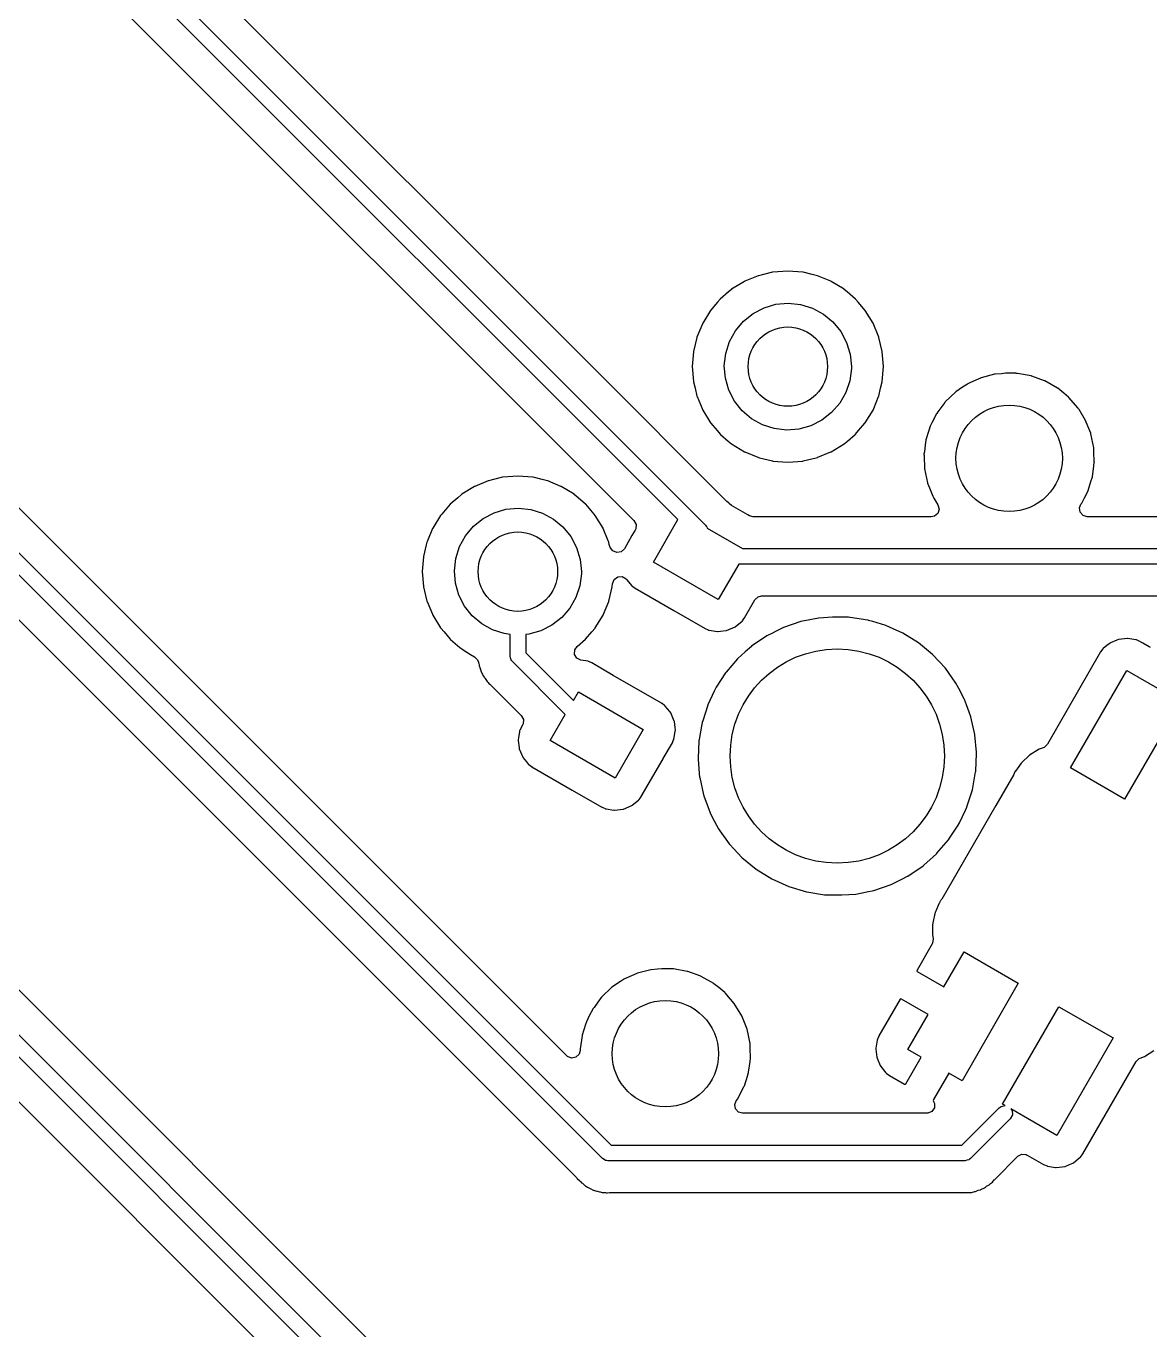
# Model space of a CAD drawing. Extents: x 189 to 319, y -167 to -61.
# Drawn here: x 218.02 to 236, y -136.18 to -115.32 of the extents above; entities that cross this region are included whole.
import ezdxf

# ---------------------------------------------------------------- set-up
doc = ezdxf.new("R2010")
doc.units = 0
doc.layers.add('BLACK', color=7, linetype='CONTINUOUS')

msp = doc.modelspace()

# ---------------------------------------------------------------- linework, layer by layer
at = {"layer": 'BLACK', "linetype": 'CONTINUOUS'}
for p, q in [((218.85, -113.264), (228.891, -123.304)), ((227.076, -120.77), (219.396, -113.09)), ((228.45, -123.217), (218.637, -113.404)), ((218.629, -114.115), (227.746, -123.232)), ((229.732, -119.317), (229.519, -119.405)), ((229.737, -119.316), (229.732, -119.317)), ((229.732, -119.317), (229.732, -119.317)), ((229.818, -119.296), (229.737, -119.316)), ((229.965, -119.261), (229.818, -119.296)), ((229.97, -119.259), (229.965, -119.261)), ((229.965, -119.261), (229.965, -119.261)), ((230.209, -119.241), (229.97, -119.259)), ((230.448, -119.259), (230.209, -119.241)), ((230.453, -119.261), (230.448, -119.259)), ((230.6, -119.296), (230.453, -119.261)), ((230.453, -119.261), (230.453, -119.261)), ((230.682, -119.316), (230.6, -119.296)), ((230.686, -119.317), (230.682, -119.316)), ((230.899, -119.405), (230.686, -119.317)), ((230.686, -119.317), (230.686, -119.317)), ((229.515, -119.407), (229.31, -119.533)), ((229.519, -119.405), (229.515, -119.407)), ((229.519, -119.405), (229.519, -119.405)), ((230.903, -119.407), (230.899, -119.405)), ((230.899, -119.405), (230.899, -119.405)), ((231.108, -119.533), (230.903, -119.407)), ((229.125, -119.692), (229.086, -119.737)), ((229.128, -119.689), (229.125, -119.692)), ((229.261, -119.575), (229.128, -119.689)), ((229.306, -119.536), (229.261, -119.575)), ((229.31, -119.533), (229.306, -119.536)), ((229.306, -119.536), (229.306, -119.536)), ((231.112, -119.536), (231.108, -119.533)), ((231.157, -119.575), (231.112, -119.536)), ((231.112, -119.536), (231.112, -119.536)), ((231.29, -119.689), (231.157, -119.575)), ((231.294, -119.692), (231.29, -119.689)), ((231.332, -119.737), (231.294, -119.692)), ((228.972, -119.871), (228.847, -120.076)), ((229.086, -119.737), (228.972, -119.871)), ((229.498, -120.044), (229.653, -119.92)), ((229.653, -119.92), (229.829, -119.828)), ((229.829, -119.828), (230.019, -119.772)), ((230.019, -119.772), (230.216, -119.754)), ((230.216, -119.754), (230.413, -119.775)), ((230.413, -119.775), (230.603, -119.833)), ((230.603, -119.833), (230.777, -119.928)), ((230.777, -119.928), (230.93, -120.054)), ((231.446, -119.871), (231.332, -119.737)), ((231.572, -120.076), (231.446, -119.871)), ((228.847, -120.076), (228.755, -120.297)), ((229.371, -120.196), (229.498, -120.044)), ((230.93, -120.054), (231.055, -120.208)), ((231.663, -120.297), (231.572, -120.076)), ((228.754, -120.302), (228.7, -120.526)), ((228.755, -120.297), (228.754, -120.302)), ((229.275, -120.37), (229.371, -120.196)), ((231.055, -120.208), (231.148, -120.383)), ((231.665, -120.302), (231.663, -120.297)), ((231.718, -120.526), (231.665, -120.302)), ((228.699, -120.531), (228.68, -120.77)), ((228.7, -120.526), (228.699, -120.531)), ((228.7, -120.526), (228.7, -120.526)), ((229.193, -120.756), (229.215, -120.559)), ((229.215, -120.559), (229.275, -120.37)), ((231.148, -120.383), (231.206, -120.573)), ((231.719, -120.531), (231.718, -120.526)), ((231.718, -120.526), (231.718, -120.526)), ((231.738, -120.77), (231.719, -120.531)), ((229.225, -122.919), (227.076, -120.77)), ((228.68, -120.77), (228.699, -121.009)), ((229.21, -120.953), (229.193, -120.756)), ((231.206, -120.573), (231.225, -120.77)), ((231.225, -120.77), (231.225, -120.798)), ((231.719, -121.009), (231.738, -120.77)), ((229.264, -121.144), (229.21, -120.953)), ((231.225, -120.798), (231.2, -120.995)), ((233.292, -120.952), (233.132, -121.024)), ((233.297, -120.95), (233.292, -120.952)), ((233.292, -120.952), (233.292, -120.952)), ((233.302, -120.949), (233.297, -120.95)), ((233.515, -120.893), (233.302, -120.949)), ((233.302, -120.949), (233.302, -120.949)), ((233.52, -120.892), (233.515, -120.893)), ((233.515, -120.893), (233.515, -120.893)), ((233.525, -120.892), (233.52, -120.892)), ((233.625, -120.883), (233.525, -120.892)), ((233.525, -120.892), (233.525, -120.892)), ((233.692, -120.877), (233.625, -120.883)), ((233.854, -120.877), (233.692, -120.877)), ((233.856, -120.878), (233.854, -120.877)), ((233.861, -120.878), (233.856, -120.878)), ((233.856, -120.878), (233.856, -120.878)), ((233.878, -120.879), (233.861, -120.878)), ((233.882, -120.879), (233.878, -120.879)), ((234.1, -120.919), (233.882, -120.879)), ((233.882, -120.879), (233.882, -120.879)), ((234.105, -120.92), (234.1, -120.919)), ((234.1, -120.919), (234.1, -120.919)), ((234.11, -120.921), (234.105, -120.92)), ((234.317, -120.997), (234.11, -120.921)), ((234.11, -120.921), (234.11, -120.921)), ((228.699, -121.009), (228.7, -121.014)), ((228.7, -121.014), (228.7, -121.014)), ((228.7, -121.014), (228.724, -121.115)), ((228.724, -121.115), (228.755, -121.242)), ((229.355, -121.32), (229.264, -121.144)), ((231.137, -121.183), (231.039, -121.356)), ((231.2, -120.995), (231.137, -121.183)), ((231.663, -121.242), (231.694, -121.115)), ((231.694, -121.115), (231.718, -121.014)), ((231.718, -121.014), (231.719, -121.009)), ((231.718, -121.014), (231.718, -121.014)), ((232.895, -121.174), (232.728, -121.333)), ((233.004, -121.1), (232.895, -121.174)), ((233.082, -121.048), (233.004, -121.1)), ((233.086, -121.045), (233.082, -121.048)), ((233.082, -121.048), (233.082, -121.048)), ((233.132, -121.024), (233.086, -121.045)), ((234.322, -120.998), (234.317, -120.997)), ((234.317, -120.997), (234.317, -120.997)), ((234.523, -121.112), (234.322, -120.998)), ((234.527, -121.116), (234.523, -121.112)), ((234.624, -121.195), (234.527, -121.116)), ((234.527, -121.116), (234.527, -121.116)), ((234.701, -121.259), (234.624, -121.195)), ((228.755, -121.242), (228.757, -121.247)), ((228.757, -121.247), (228.757, -121.247)), ((228.757, -121.247), (228.836, -121.438)), ((229.478, -121.476), (229.355, -121.32)), ((231.039, -121.356), (230.91, -121.506)), ((231.583, -121.438), (231.662, -121.247)), ((231.662, -121.247), (231.663, -121.242)), ((231.662, -121.247), (231.662, -121.247)), ((232.72, -121.344), (232.611, -121.491)), ((232.728, -121.333), (232.72, -121.344)), ((234.705, -121.263), (234.701, -121.259)), ((234.849, -121.429), (234.705, -121.263)), ((234.705, -121.263), (234.705, -121.263)), ((226.672, -131.796), (216.343, -121.467)), ((228.836, -121.438), (228.847, -121.464)), ((228.847, -121.464), (228.972, -121.669)), ((229.629, -121.604), (229.478, -121.476)), ((229.802, -121.701), (229.629, -121.604)), ((230.91, -121.506), (230.754, -121.628)), ((231.446, -121.669), (231.572, -121.464)), ((231.572, -121.464), (231.583, -121.438)), ((232.588, -121.523), (232.513, -121.671)), ((232.59, -121.518), (232.588, -121.523)), ((232.611, -121.491), (232.59, -121.518)), ((234.852, -121.433), (234.849, -121.429)), ((234.855, -121.438), (234.852, -121.433)), ((234.868, -121.458), (234.855, -121.438)), ((234.855, -121.438), (234.855, -121.438)), ((234.972, -121.63), (234.868, -121.458)), ((215.928, -121.771), (227.382, -133.225)), ((228.972, -121.669), (228.975, -121.672)), ((228.975, -121.672), (228.975, -121.672)), ((228.975, -121.672), (229.079, -121.794)), ((229.079, -121.794), (229.128, -121.851)), ((229.991, -121.762), (229.802, -121.701)), ((230.188, -121.786), (229.991, -121.762)), ((230.386, -121.77), (230.188, -121.786)), ((230.577, -121.717), (230.386, -121.77)), ((230.754, -121.628), (230.577, -121.717)), ((231.29, -121.851), (231.339, -121.794)), ((231.339, -121.794), (231.443, -121.672)), ((231.443, -121.672), (231.446, -121.669)), ((231.443, -121.672), (231.443, -121.672)), ((232.465, -121.79), (232.419, -121.939)), ((232.486, -121.724), (232.465, -121.79)), ((232.513, -121.671), (232.486, -121.724)), ((235.009, -121.724), (234.972, -121.63)), ((235.054, -121.837), (235.009, -121.724)), ((227.242, -133.438), (215.788, -121.984)), ((229.128, -121.851), (229.132, -121.854)), ((229.132, -121.854), (229.256, -121.961)), ((229.256, -121.961), (229.31, -122.007)), ((229.31, -122.007), (229.515, -122.132)), ((230.903, -122.132), (231.108, -122.007)), ((231.108, -122.007), (231.162, -121.961)), ((231.162, -121.961), (231.287, -121.854)), ((231.287, -121.854), (231.29, -121.851)), ((232.407, -122.021), (232.393, -122.132)), ((232.418, -121.944), (232.407, -122.021)), ((232.419, -121.939), (232.418, -121.944)), ((232.419, -121.939), (232.419, -121.939)), ((235.057, -121.845), (235.054, -121.837)), ((235.104, -122.071), (235.057, -121.845)), ((229.515, -122.132), (229.519, -122.134)), ((229.519, -122.134), (229.519, -122.134)), ((229.519, -122.134), (229.729, -122.221)), ((229.729, -122.221), (229.737, -122.224)), ((229.737, -122.224), (229.756, -122.229)), ((229.756, -122.229), (229.965, -122.279)), ((230.453, -122.279), (230.662, -122.229)), ((230.662, -122.229), (230.682, -122.224)), ((230.682, -122.224), (230.689, -122.221)), ((230.689, -122.221), (230.899, -122.134)), ((230.899, -122.134), (230.903, -122.132)), ((230.899, -122.134), (230.899, -122.134)), ((232.393, -122.132), (232.387, -122.173)), ((232.387, -122.173), (232.387, -122.178)), ((232.387, -122.178), (232.387, -122.178)), ((232.387, -122.178), (232.388, -122.193)), ((232.388, -122.193), (232.396, -122.403)), ((235.106, -122.132), (235.104, -122.071)), ((235.112, -122.293), (235.106, -122.132)), ((229.965, -122.279), (229.965, -122.279)), ((229.965, -122.279), (229.97, -122.28)), ((229.97, -122.28), (230.209, -122.299)), ((230.209, -122.299), (230.448, -122.28)), ((230.448, -122.28), (230.453, -122.279)), ((230.453, -122.279), (230.453, -122.279)), ((232.396, -122.403), (232.443, -122.629)), ((235.082, -122.53), (235.099, -122.407)), ((235.099, -122.407), (235.112, -122.306)), ((235.113, -122.301), (235.112, -122.293)), ((235.112, -122.306), (235.113, -122.301)), ((235.112, -122.306), (235.112, -122.306)), ((225.413, -122.598), (225.201, -122.686)), ((225.418, -122.596), (225.413, -122.598)), ((225.413, -122.598), (225.413, -122.598)), ((225.499, -122.576), (225.418, -122.596)), ((225.646, -122.541), (225.499, -122.576)), ((225.651, -122.54), (225.646, -122.541)), ((225.646, -122.541), (225.646, -122.541)), ((225.89, -122.521), (225.651, -122.54)), ((226.13, -122.54), (225.89, -122.521)), ((226.134, -122.541), (226.13, -122.54)), ((226.281, -122.576), (226.134, -122.541)), ((226.134, -122.541), (226.134, -122.541)), ((226.363, -122.596), (226.281, -122.576)), ((226.368, -122.598), (226.363, -122.596)), ((226.58, -122.686), (226.368, -122.598)), ((226.368, -122.598), (226.368, -122.598)), ((232.443, -122.629), (232.445, -122.634)), ((232.445, -122.634), (232.445, -122.634)), ((232.445, -122.634), (232.474, -122.707)), ((235.014, -122.75), (235.058, -122.608)), ((235.058, -122.608), (235.081, -122.535)), ((235.081, -122.535), (235.082, -122.53)), ((235.081, -122.535), (235.081, -122.535)), ((224.988, -122.816), (224.927, -122.868)), ((224.992, -122.813), (224.988, -122.816)), ((224.988, -122.816), (224.988, -122.816)), ((225.196, -122.687), (224.992, -122.813)), ((225.201, -122.686), (225.196, -122.687)), ((225.201, -122.686), (225.201, -122.686)), ((226.585, -122.687), (226.58, -122.686)), ((226.58, -122.686), (226.58, -122.686)), ((226.789, -122.813), (226.585, -122.687)), ((226.793, -122.816), (226.789, -122.813)), ((226.854, -122.868), (226.793, -122.816)), ((226.793, -122.816), (226.793, -122.816)), ((232.474, -122.707), (232.528, -122.843)), ((232.528, -122.843), (232.547, -122.875)), ((234.955, -122.867), (235.012, -122.755)), ((235.012, -122.755), (235.014, -122.75)), ((235.012, -122.755), (235.012, -122.755)), ((224.806, -122.972), (224.673, -123.128)), ((224.809, -122.969), (224.806, -122.972)), ((224.927, -122.868), (224.809, -122.969)), ((225.51, -123.108), (225.7, -123.052)), ((225.7, -123.052), (225.898, -123.034)), ((225.898, -123.034), (226.095, -123.055)), ((226.095, -123.055), (226.284, -123.113)), ((226.972, -122.969), (226.854, -122.868)), ((226.975, -122.972), (226.972, -122.969)), ((227.108, -123.128), (226.975, -122.972)), ((229.234, -122.927), (229.225, -122.919)), ((229.257, -122.946), (229.234, -122.927)), ((229.268, -122.956), (229.257, -122.946)), ((229.273, -122.962), (229.268, -122.956)), ((229.278, -122.967), (229.273, -122.962)), ((229.307, -122.99), (229.278, -122.967)), ((229.568, -123.141), (229.307, -122.99)), ((232.547, -122.875), (232.611, -122.981)), ((232.63, -123.05), (232.608, -123.117)), ((232.611, -122.981), (232.63, -123.05)), ((234.874, -123.029), (234.898, -122.971)), ((234.884, -123.099), (234.874, -123.029)), ((234.898, -122.971), (234.91, -122.956)), ((234.91, -122.956), (234.955, -122.867)), ((216.241, -123.157), (226.826, -133.742)), ((224.653, -123.151), (224.528, -123.356)), ((224.673, -123.128), (224.653, -123.151)), ((225.18, -123.324), (225.334, -123.2)), ((225.334, -123.2), (225.51, -123.108)), ((226.284, -123.113), (226.459, -123.208)), ((226.459, -123.208), (226.611, -123.334)), ((227.128, -123.151), (227.108, -123.128)), ((227.253, -123.356), (227.128, -123.151)), ((227.746, -123.232), (227.78, -123.294)), ((228.058, -123.896), (228.45, -123.217)), ((229.593, -123.156), (229.568, -123.141)), ((229.656, -123.172), (229.593, -123.156)), ((232.504, -123.172), (229.656, -123.172)), ((232.553, -123.162), (232.504, -123.172)), ((232.608, -123.117), (232.553, -123.162)), ((234.931, -123.152), (234.884, -123.099)), ((234.999, -123.172), (234.931, -123.152)), ((240.61, -123.172), (234.999, -123.172)), ((224.526, -123.36), (224.445, -123.555)), ((224.528, -123.356), (224.526, -123.36)), ((224.526, -123.36), (224.526, -123.36)), ((224.957, -123.65), (225.052, -123.476)), ((225.052, -123.476), (225.18, -123.324)), ((226.611, -123.334), (226.737, -123.488)), ((226.737, -123.488), (226.83, -123.663)), ((227.255, -123.36), (227.253, -123.356)), ((227.335, -123.555), (227.255, -123.36)), ((227.255, -123.36), (227.255, -123.36)), ((227.715, -123.473), (227.594, -123.683)), ((227.766, -123.384), (227.715, -123.473)), ((227.775, -123.365), (227.766, -123.384)), ((227.78, -123.294), (227.775, -123.365)), ((228.891, -123.304), (228.904, -123.322)), ((228.904, -123.322), (228.908, -123.325)), ((228.908, -123.325), (228.909, -123.328)), ((228.909, -123.328), (228.912, -123.333)), ((228.912, -123.333), (228.917, -123.352)), ((228.917, -123.352), (229.486, -123.681)), ((224.425, -123.622), (224.381, -123.806)), ((224.436, -123.577), (224.425, -123.622)), ((224.445, -123.555), (224.436, -123.577)), ((224.897, -123.839), (224.957, -123.65)), ((226.83, -123.663), (226.887, -123.853)), ((227.345, -123.577), (227.335, -123.555)), ((227.353, -123.613), (227.345, -123.577)), ((227.362, -123.649), (227.353, -123.613)), ((227.366, -123.661), (227.362, -123.649)), ((227.407, -123.719), (227.366, -123.661)), ((227.594, -123.683), (227.542, -123.732)), ((229.486, -123.681), (240.646, -123.681)), ((224.38, -123.811), (224.361, -124.05)), ((224.381, -123.806), (224.38, -123.811)), ((224.381, -123.806), (224.381, -123.806)), ((224.875, -124.036), (224.897, -123.839)), ((226.887, -123.853), (226.906, -124.05)), ((227.473, -123.745), (227.407, -123.719)), ((227.542, -123.732), (227.473, -123.745)), ((229.097, -124.496), (228.058, -123.896)), ((224.361, -124.05), (224.38, -124.289)), ((224.891, -124.233), (224.875, -124.036)), ((226.906, -124.078), (226.881, -124.275)), ((226.906, -124.05), (226.906, -124.078)), ((229.423, -123.931), (229.097, -124.496)), ((240.594, -123.931), (229.423, -123.931)), ((224.38, -124.289), (224.381, -124.294)), ((224.381, -124.294), (224.381, -124.294)), ((224.381, -124.294), (224.415, -124.434)), ((224.946, -124.424), (224.891, -124.233)), ((226.881, -124.275), (226.819, -124.463)), ((227.366, -124.434), (227.4, -124.294)), ((227.4, -124.294), (227.401, -124.289)), ((227.4, -124.294), (227.4, -124.294)), ((227.401, -124.289), (227.404, -124.243)), ((227.404, -124.243), (227.43, -124.177)), ((227.43, -124.177), (227.487, -124.134)), ((227.487, -124.134), (227.558, -124.13)), ((227.558, -124.13), (227.62, -124.164)), ((227.62, -124.164), (227.627, -124.173)), ((227.627, -124.173), (227.712, -124.275)), ((227.712, -124.275), (227.718, -124.28)), ((227.718, -124.28), (227.718, -124.28)), ((227.718, -124.28), (227.759, -124.31)), ((227.759, -124.31), (227.759, -124.31)), ((227.759, -124.31), (227.762, -124.312)), ((227.762, -124.312), (227.765, -124.314)), ((227.765, -124.314), (227.765, -124.314)), ((227.765, -124.314), (228.385, -124.671)), ((224.415, -124.434), (224.436, -124.523)), ((224.436, -124.523), (224.438, -124.527)), ((224.438, -124.527), (224.438, -124.527)), ((224.438, -124.527), (224.522, -124.729)), ((225.036, -124.6), (224.946, -124.424)), ((226.819, -124.463), (226.721, -124.636)), ((227.259, -124.729), (227.343, -124.527)), ((227.343, -124.527), (227.345, -124.523)), ((227.343, -124.527), (227.343, -124.527)), ((227.345, -124.523), (227.366, -124.434)), ((229.515, -124.789), (229.68, -124.502)), ((229.68, -124.502), (229.732, -124.453)), ((229.732, -124.453), (229.79, -124.439)), ((229.79, -124.439), (240.331, -124.439)), ((224.522, -124.729), (224.528, -124.744)), ((225.16, -124.756), (225.036, -124.6)), ((226.721, -124.636), (226.591, -124.786)), ((227.253, -124.744), (227.259, -124.729)), ((228.385, -124.671), (228.885, -124.96)), ((211.292, -124.849), (235.709, -149.265)), ((224.528, -124.744), (224.653, -124.949)), ((224.653, -124.949), (224.657, -124.953)), ((225.311, -124.884), (225.16, -124.756)), ((225.484, -124.981), (225.311, -124.884)), ((226.435, -124.908), (226.258, -124.997)), ((226.591, -124.786), (226.435, -124.908)), ((227.124, -124.953), (227.128, -124.949)), ((227.128, -124.949), (227.253, -124.744)), ((229.23, -124.992), (229.364, -124.935)), ((229.364, -124.935), (229.477, -124.842)), ((229.477, -124.842), (229.481, -124.836)), ((229.481, -124.836), (229.512, -124.794)), ((229.512, -124.794), (229.514, -124.792)), ((229.512, -124.794), (229.512, -124.794)), ((229.514, -124.792), (229.515, -124.789)), ((229.515, -124.789), (229.515, -124.789)), ((230.137, -124.946), (230.013, -125.008)), ((230.416, -124.85), (230.137, -124.946)), ((230.559, -124.821), (230.416, -124.85)), ((230.701, -124.792), (230.559, -124.821)), ((230.705, -124.792), (230.701, -124.792)), ((230.701, -124.792), (230.701, -124.792)), ((230.925, -124.777), (230.705, -124.792)), ((231.11, -124.777), (230.925, -124.777)), ((231.111, -124.777), (231.11, -124.777)), ((231.177, -124.78), (231.111, -124.777)), ((231.111, -124.777), (231.111, -124.777)), ((231.202, -124.781), (231.177, -124.78)), ((231.205, -124.782), (231.202, -124.781)), ((231.489, -124.827), (231.205, -124.782)), ((231.205, -124.782), (231.205, -124.782)), ((231.494, -124.827), (231.489, -124.827)), ((231.489, -124.827), (231.489, -124.827)), ((231.498, -124.829), (231.494, -124.827)), ((231.567, -124.849), (231.498, -124.829)), ((231.498, -124.829), (231.498, -124.829)), ((231.777, -124.912), (231.567, -124.849)), ((231.955, -124.992), (231.777, -124.912)), ((235.569, -149.478), (211.079, -124.989)), ((224.657, -124.953), (224.657, -124.953)), ((224.657, -124.953), (224.709, -125.015)), ((224.709, -125.015), (224.809, -125.131)), ((224.809, -125.131), (224.813, -125.135)), ((224.813, -125.135), (224.963, -125.262)), ((225.672, -125.042), (225.484, -124.981)), ((225.765, -125.053), (225.672, -125.042)), ((225.765, -125.402), (225.765, -125.053)), ((226.067, -125.051), (226.015, -125.055)), ((226.015, -125.055), (226.015, -125.35)), ((226.258, -124.997), (226.067, -125.051)), ((226.838, -125.245), (226.972, -125.131)), ((226.972, -125.131), (227.072, -125.015)), ((227.072, -125.015), (227.124, -124.953)), ((227.124, -124.953), (227.124, -124.953)), ((228.885, -124.96), (228.888, -124.961)), ((228.888, -124.961), (228.935, -124.982)), ((228.935, -124.982), (228.935, -124.982)), ((228.935, -124.982), (228.942, -124.985)), ((228.942, -124.985), (228.95, -124.987)), ((228.95, -124.987), (228.95, -124.987)), ((228.95, -124.987), (229.077, -125.008)), ((229.077, -125.008), (229.077, -125.008)), ((229.077, -125.008), (229.086, -125.009)), ((229.086, -125.009), (229.13, -125.004)), ((229.13, -125.004), (229.221, -124.993)), ((229.221, -124.993), (229.23, -124.992)), ((229.221, -124.993), (229.221, -124.993)), ((229.873, -125.078), (229.628, -125.244)), ((229.963, -125.033), (229.873, -125.078)), ((230.013, -125.008), (229.963, -125.033)), ((231.991, -125.008), (231.955, -124.992)), ((232.046, -125.033), (231.991, -125.008)), ((232.297, -125.188), (232.046, -125.033)), ((235.474, -125.145), (235.371, -125.189)), ((235.497, -125.135), (235.474, -125.145)), ((235.641, -125.118), (235.497, -125.135)), ((235.65, -125.119), (235.641, -125.118)), ((235.777, -125.14), (235.65, -125.119)), ((235.65, -125.119), (235.65, -125.119)), ((235.785, -125.142), (235.777, -125.14)), ((235.777, -125.14), (235.777, -125.14)), ((235.842, -125.167), (235.785, -125.142)), ((224.963, -125.262), (224.992, -125.287)), ((224.992, -125.287), (225.015, -125.302)), ((225.015, -125.302), (225.132, -125.373)), ((226.015, -125.35), (226.778, -126.113)), ((226.798, -125.374), (226.8, -125.303)), ((226.8, -125.303), (226.838, -125.245)), ((229.526, -125.335), (229.408, -125.441)), ((229.625, -125.247), (229.526, -125.335)), ((229.628, -125.244), (229.625, -125.247)), ((229.625, -125.247), (229.625, -125.247)), ((232.525, -125.376), (232.297, -125.188)), ((235.213, -125.335), (234.361, -126.812)), ((235.25, -125.285), (235.213, -125.335)), ((235.256, -125.28), (235.25, -125.285)), ((235.313, -125.233), (235.256, -125.28)), ((235.256, -125.28), (235.256, -125.28)), ((235.363, -125.192), (235.313, -125.233)), ((235.371, -125.189), (235.363, -125.192)), ((235.371, -125.189), (235.371, -125.189)), ((235.886, -125.192), (235.842, -125.167)), ((235.992, -125.253), (235.886, -125.192)), ((236.011, -125.262), (235.992, -125.253)), ((225.132, -125.373), (225.196, -125.413)), ((225.196, -125.413), (225.196, -125.413)), ((225.196, -125.413), (225.245, -125.46)), ((225.245, -125.46), (225.26, -125.5)), ((225.26, -125.5), (225.26, -125.502)), ((225.26, -125.502), (225.262, -125.509)), ((225.262, -125.509), (225.262, -125.509)), ((225.262, -125.509), (225.265, -125.521)), ((225.265, -125.521), (225.269, -125.54)), ((225.269, -125.54), (225.272, -125.56)), ((225.272, -125.56), (225.275, -125.568)), ((225.275, -125.568), (225.275, -125.568)), ((225.275, -125.568), (225.288, -125.602)), ((225.774, -125.431), (225.765, -125.402)), ((225.781, -125.461), (225.774, -125.431)), ((225.784, -125.467), (225.781, -125.461)), ((225.785, -125.469), (225.784, -125.467)), ((225.789, -125.472), (225.785, -125.469)), ((225.802, -125.49), (225.789, -125.472)), ((226.649, -126.337), (225.802, -125.49)), ((226.835, -125.435), (226.798, -125.374)), ((226.899, -125.465), (226.835, -125.435)), ((227.013, -125.484), (226.899, -125.465)), ((227.021, -125.488), (227.013, -125.484)), ((227.061, -125.505), (227.021, -125.488)), ((227.021, -125.488), (227.021, -125.488)), ((227.071, -125.51), (227.061, -125.505)), ((227.416, -125.709), (227.071, -125.51)), ((229.405, -125.444), (229.224, -125.657)), ((229.408, -125.441), (229.405, -125.444)), ((229.405, -125.444), (229.405, -125.444)), ((232.528, -125.379), (232.525, -125.376)), ((232.724, -125.589), (232.528, -125.379)), ((225.288, -125.602), (225.292, -125.613)), ((225.292, -125.613), (225.304, -125.655)), ((225.304, -125.655), (225.308, -125.662)), ((225.308, -125.662), (225.308, -125.662)), ((225.308, -125.662), (225.315, -125.673)), ((225.315, -125.673), (225.323, -125.69)), ((225.323, -125.69), (225.331, -125.709)), ((225.331, -125.709), (225.336, -125.716)), ((225.336, -125.716), (225.336, -125.716)), ((225.336, -125.716), (225.357, -125.745)), ((225.357, -125.745), (225.363, -125.755)), ((225.363, -125.755), (225.367, -125.762)), ((225.367, -125.762), (225.386, -125.793)), ((228.19, -126.156), (227.416, -125.709)), ((229.214, -125.669), (229.064, -125.9)), ((229.216, -125.665), (229.214, -125.669)), ((229.214, -125.669), (229.214, -125.669)), ((229.224, -125.657), (229.216, -125.665)), ((232.727, -125.592), (232.724, -125.589)), ((232.724, -125.589), (232.724, -125.589)), ((232.729, -125.595), (232.727, -125.592)), ((232.839, -125.75), (232.729, -125.595)), ((232.729, -125.595), (232.729, -125.595)), ((232.898, -125.833), (232.839, -125.75)), ((234.73, -127.19), (235.63, -125.631)), ((235.63, -125.631), (236.159, -125.937)), ((225.386, -125.793), (225.4, -125.807)), ((225.4, -125.807), (225.413, -125.822)), ((225.413, -125.822), (225.425, -125.839)), ((225.425, -125.839), (225.439, -125.85)), ((225.439, -125.85), (225.459, -125.867)), ((225.459, -125.867), (225.468, -125.875)), ((225.468, -125.875), (225.945, -126.352)), ((226.778, -126.113), (226.858, -125.974)), ((226.858, -125.974), (227.897, -126.574)), ((229.031, -125.963), (228.928, -126.18)), ((229.053, -125.917), (229.031, -125.963)), ((229.055, -125.913), (229.053, -125.917)), ((229.053, -125.917), (229.053, -125.917)), ((229.064, -125.9), (229.055, -125.913)), ((232.943, -125.918), (232.898, -125.833)), ((233.031, -126.085), (232.943, -125.918)), ((228.193, -126.158), (228.19, -126.156)), ((228.19, -126.156), (228.19, -126.156)), ((228.196, -126.16), (228.193, -126.158)), ((228.237, -126.19), (228.196, -126.16)), ((228.196, -126.16), (228.196, -126.16)), ((228.244, -126.195), (228.237, -126.19)), ((228.237, -126.19), (228.237, -126.19)), ((228.249, -126.201), (228.244, -126.195)), ((228.319, -126.286), (228.249, -126.201)), ((228.249, -126.201), (228.249, -126.201)), ((228.927, -126.184), (228.847, -126.435)), ((228.928, -126.18), (228.927, -126.184)), ((228.927, -126.184), (228.927, -126.184)), ((233.035, -126.094), (233.031, -126.085)), ((233.067, -126.18), (233.035, -126.094)), ((233.111, -126.3), (233.067, -126.18)), ((236.496, -126.131), (235.596, -127.69)), ((225.945, -126.352), (225.979, -126.414)), ((226.408, -126.754), (226.649, -126.337)), ((228.336, -126.307), (228.319, -126.286)), ((228.393, -126.441), (228.336, -126.307)), ((233.137, -126.371), (233.111, -126.3)), ((233.138, -126.375), (233.137, -126.371)), ((233.201, -126.655), (233.138, -126.375)), ((233.138, -126.375), (233.138, -126.375)), ((225.917, -126.606), (225.9, -126.707)), ((225.918, -126.598), (225.917, -126.606)), ((225.917, -126.606), (225.917, -126.606)), ((225.922, -126.591), (225.918, -126.598)), ((225.942, -126.544), (225.922, -126.591)), ((225.922, -126.591), (225.922, -126.591)), ((225.944, -126.541), (225.942, -126.544)), ((225.965, -126.504), (225.944, -126.541)), ((225.974, -126.485), (225.965, -126.504)), ((225.979, -126.414), (225.974, -126.485)), ((227.897, -126.574), (227.447, -127.354)), ((228.387, -126.729), (228.407, -126.608)), ((228.395, -126.45), (228.393, -126.441)), ((228.405, -126.541), (228.395, -126.45)), ((228.395, -126.45), (228.395, -126.45)), ((228.411, -126.586), (228.405, -126.541)), ((228.407, -126.608), (228.409, -126.595)), ((228.409, -126.595), (228.411, -126.586)), ((228.409, -126.595), (228.409, -126.595)), ((228.833, -126.492), (228.789, -126.737)), ((228.838, -126.461), (228.833, -126.492)), ((228.847, -126.435), (228.838, -126.461)), ((225.9, -126.707), (225.894, -126.742)), ((225.894, -126.742), (225.895, -126.751)), ((225.895, -126.751), (225.909, -126.867)), ((227.447, -127.354), (226.408, -126.754)), ((228.216, -127.039), (228.362, -126.787)), ((228.362, -126.787), (228.377, -126.752)), ((228.377, -126.752), (228.384, -126.737)), ((228.384, -126.737), (228.387, -126.729)), ((228.384, -126.737), (228.384, -126.737)), ((228.786, -126.756), (228.773, -127.042)), ((228.789, -126.737), (228.786, -126.752)), ((228.786, -126.752), (228.786, -126.756)), ((228.786, -126.756), (228.786, -126.756)), ((233.202, -126.659), (233.201, -126.655)), ((233.202, -126.663), (233.202, -126.659)), ((233.226, -126.936), (233.202, -126.663)), ((234.361, -126.812), (234.31, -126.861)), ((225.909, -126.867), (225.912, -126.887)), ((225.912, -126.887), (225.969, -127.02)), ((225.969, -127.02), (225.975, -127.027)), ((225.975, -127.027), (225.975, -127.027)), ((225.975, -127.027), (226.028, -127.093)), ((233.214, -127.24), (233.227, -126.958)), ((233.227, -126.953), (233.226, -126.936)), ((233.227, -126.958), (233.227, -126.953)), ((233.227, -126.958), (233.227, -126.958)), ((234.071, -126.991), (233.95, -127.105)), ((234.076, -126.987), (234.071, -126.991)), ((234.071, -126.991), (234.071, -126.991)), ((234.228, -126.892), (234.076, -126.987)), ((234.296, -126.867), (234.228, -126.892)), ((234.31, -126.861), (234.296, -126.867)), ((226.028, -127.093), (226.062, -127.133)), ((226.062, -127.133), (226.068, -127.138)), ((226.068, -127.138), (226.068, -127.138)), ((226.068, -127.138), (226.109, -127.168)), ((226.109, -127.168), (226.109, -127.168)), ((226.109, -127.168), (226.112, -127.17)), ((226.112, -127.17), (226.115, -127.172)), ((226.115, -127.172), (226.115, -127.172)), ((226.115, -127.172), (226.761, -127.544)), ((227.865, -127.647), (228.212, -127.047)), ((228.212, -127.047), (228.216, -127.039)), ((228.773, -127.042), (228.773, -127.047)), ((228.773, -127.047), (228.773, -127.051)), ((228.773, -127.051), (228.786, -127.205)), ((228.773, -127.051), (228.773, -127.051)), ((228.786, -127.205), (228.798, -127.341)), ((233.214, -127.248), (233.214, -127.24)), ((233.847, -127.243), (233.844, -127.248)), ((233.85, -127.24), (233.847, -127.243)), ((233.862, -127.225), (233.85, -127.24)), ((233.85, -127.24), (233.85, -127.24)), ((233.867, -127.218), (233.862, -127.225)), ((233.916, -127.15), (233.867, -127.218)), ((233.942, -127.114), (233.916, -127.15)), ((233.945, -127.109), (233.942, -127.114)), ((233.942, -127.114), (233.942, -127.114)), ((233.95, -127.105), (233.945, -127.109)), ((233.95, -127.105), (233.95, -127.105)), ((235.596, -127.69), (234.73, -127.19)), ((228.798, -127.341), (228.799, -127.345)), ((228.799, -127.345), (228.799, -127.345)), ((228.799, -127.345), (228.861, -127.622)), ((233.162, -127.539), (233.196, -127.346)), ((233.196, -127.346), (233.213, -127.252)), ((233.213, -127.252), (233.214, -127.248)), ((233.213, -127.252), (233.213, -127.252)), ((233.822, -127.296), (233.536, -127.791)), ((233.83, -127.28), (233.822, -127.296)), ((233.84, -127.254), (233.83, -127.28)), ((233.843, -127.249), (233.84, -127.254)), ((233.844, -127.248), (233.843, -127.249)), ((233.844, -127.248), (233.844, -127.248)), ((212.949, -127.578), (235.153, -149.782)), ((226.761, -127.544), (227.235, -127.818)), ((227.831, -127.694), (227.862, -127.652)), ((227.862, -127.652), (227.864, -127.649)), ((227.862, -127.652), (227.862, -127.652)), ((227.864, -127.649), (227.865, -127.647)), ((227.865, -127.647), (227.865, -127.647)), ((228.861, -127.622), (228.863, -127.629)), ((228.863, -127.629), (228.864, -127.633)), ((228.864, -127.633), (228.864, -127.633)), ((228.864, -127.633), (228.865, -127.636)), ((228.865, -127.636), (228.965, -127.906)), ((233.073, -127.815), (233.161, -127.543)), ((233.161, -127.543), (233.162, -127.539)), ((233.161, -127.543), (233.161, -127.543)), ((227.235, -127.818), (227.238, -127.819)), ((227.238, -127.819), (227.285, -127.84)), ((227.285, -127.84), (227.285, -127.84)), ((227.285, -127.84), (227.292, -127.843)), ((227.292, -127.843), (227.3, -127.845)), ((227.3, -127.845), (227.3, -127.845)), ((227.3, -127.845), (227.427, -127.866)), ((227.427, -127.866), (227.427, -127.866)), ((227.427, -127.866), (227.436, -127.867)), ((227.436, -127.867), (227.482, -127.862)), ((227.482, -127.862), (227.571, -127.851)), ((227.571, -127.851), (227.58, -127.85)), ((227.571, -127.851), (227.571, -127.851)), ((227.58, -127.85), (227.714, -127.793)), ((227.714, -127.793), (227.721, -127.787)), ((227.721, -127.787), (227.82, -127.705)), ((227.82, -127.705), (227.821, -127.705)), ((227.821, -127.705), (227.827, -127.7)), ((227.827, -127.7), (227.831, -127.694)), ((233.536, -127.791), (232.671, -129.289)), ((232.955, -128.066), (233.049, -127.867)), ((233.049, -127.867), (233.072, -127.82)), ((233.072, -127.82), (233.073, -127.815)), ((228.965, -127.906), (228.967, -127.91)), ((228.967, -127.91), (228.967, -127.91)), ((228.967, -127.91), (229.001, -127.976)), ((229.001, -127.976), (229.102, -128.167)), ((232.945, -128.087), (232.955, -128.066)), ((229.102, -128.167), (229.121, -128.194)), ((229.121, -128.194), (229.271, -128.405)), ((232.786, -128.331), (232.943, -128.09)), ((232.943, -128.09), (232.945, -128.087)), ((232.943, -128.09), (232.943, -128.09)), ((225.043, -137.88), (215.58, -128.417)), ((229.271, -128.405), (229.271, -128.405)), ((229.271, -128.405), (229.273, -128.408)), ((229.273, -128.408), (229.276, -128.411)), ((229.276, -128.411), (229.276, -128.411)), ((229.276, -128.411), (229.345, -128.484)), ((229.345, -128.484), (229.475, -128.624)), ((232.595, -128.556), (232.781, -128.338)), ((232.781, -128.338), (232.784, -128.335)), ((232.781, -128.338), (232.781, -128.338)), ((232.784, -128.335), (232.786, -128.331)), ((232.786, -128.331), (232.786, -128.331)), ((229.475, -128.624), (229.703, -128.812)), ((232.389, -128.74), (232.527, -128.617)), ((232.527, -128.617), (232.592, -128.559)), ((232.592, -128.559), (232.595, -128.556)), ((229.703, -128.812), (229.954, -128.967)), ((232.127, -128.922), (232.372, -128.756)), ((232.372, -128.756), (232.389, -128.74)), ((229.954, -128.967), (230.223, -129.088)), ((230.223, -129.088), (230.506, -129.173)), ((231.584, -129.15), (231.863, -129.054)), ((231.863, -129.054), (232.033, -128.969)), ((232.033, -128.969), (232.124, -128.924)), ((232.124, -128.924), (232.127, -128.922)), ((232.124, -128.924), (232.124, -128.924)), ((230.506, -129.173), (230.511, -129.173)), ((230.511, -129.173), (230.511, -129.173)), ((230.511, -129.173), (230.795, -129.218)), ((230.795, -129.218), (230.795, -129.218)), ((230.795, -129.218), (230.798, -129.219)), ((230.798, -129.219), (230.823, -129.22)), ((230.823, -129.22), (230.889, -129.223)), ((230.889, -129.223), (230.889, -129.223)), ((230.889, -129.223), (230.89, -129.223)), ((230.89, -129.223), (231.075, -129.223)), ((231.075, -129.223), (231.295, -129.208)), ((231.295, -129.208), (231.299, -129.208)), ((231.299, -129.208), (231.472, -129.173)), ((231.299, -129.208), (231.299, -129.208)), ((231.472, -129.173), (231.584, -129.15)), ((232.647, -129.322), (232.64, -129.333)), ((232.65, -129.317), (232.647, -129.322)), ((232.659, -129.306), (232.65, -129.317)), ((232.671, -129.289), (232.659, -129.306)), ((232.567, -129.496), (232.527, -129.67)), ((232.57, -129.49), (232.567, -129.496)), ((232.632, -129.353), (232.57, -129.49)), ((232.57, -129.49), (232.57, -129.49)), ((232.634, -129.347), (232.632, -129.353)), ((232.638, -129.337), (232.634, -129.347)), ((232.64, -129.333), (232.638, -129.337)), ((232.638, -129.337), (232.638, -129.337)), ((232.525, -129.704), (232.521, -129.823)), ((232.527, -129.67), (232.525, -129.704)), ((232.521, -129.823), (232.521, -129.849)), ((232.521, -129.849), (232.522, -129.855)), ((232.522, -129.855), (232.522, -129.855)), ((232.522, -129.855), (232.533, -129.922)), ((232.533, -129.922), (232.524, -129.993)), ((232.518, -130.006), (232.276, -130.425)), ((232.524, -129.993), (232.518, -130.006)), ((232.707, -130.694), (233.03, -130.135)), ((233.03, -130.135), (233.896, -130.635)), ((227.582, -130.574), (227.532, -130.608)), ((227.586, -130.571), (227.582, -130.574)), ((227.582, -130.574), (227.582, -130.574)), ((227.62, -130.556), (227.586, -130.571)), ((227.792, -130.478), (227.62, -130.556)), ((227.797, -130.476), (227.792, -130.478)), ((227.792, -130.478), (227.792, -130.478)), ((227.802, -130.475), (227.797, -130.476)), ((228.015, -130.42), (227.802, -130.475)), ((227.802, -130.475), (227.802, -130.475)), ((228.02, -130.418), (228.015, -130.42)), ((228.015, -130.42), (228.015, -130.42)), ((228.025, -130.418), (228.02, -130.418)), ((228.125, -130.409), (228.025, -130.418)), ((228.025, -130.418), (228.025, -130.418)), ((228.192, -130.404), (228.125, -130.409)), ((228.354, -130.404), (228.192, -130.404)), ((228.356, -130.404), (228.354, -130.404)), ((228.361, -130.404), (228.356, -130.404)), ((228.356, -130.404), (228.356, -130.404)), ((228.378, -130.405), (228.361, -130.404)), ((228.382, -130.406), (228.378, -130.405)), ((228.6, -130.445), (228.382, -130.406)), ((228.382, -130.406), (228.382, -130.406)), ((228.605, -130.446), (228.6, -130.445)), ((228.6, -130.445), (228.6, -130.445)), ((228.61, -130.448), (228.605, -130.446)), ((228.817, -130.523), (228.61, -130.448)), ((228.61, -130.448), (228.61, -130.448)), ((228.822, -130.525), (228.817, -130.523)), ((228.817, -130.523), (228.817, -130.523)), ((229.023, -130.639), (228.822, -130.525)), ((232.276, -130.425), (232.272, -130.44)), ((232.272, -130.44), (232.273, -130.442)), ((232.273, -130.442), (232.278, -130.447)), ((232.278, -130.447), (232.707, -130.694)), ((227.395, -130.7), (227.228, -130.859)), ((227.532, -130.608), (227.395, -130.7)), ((229.027, -130.642), (229.023, -130.639)), ((229.103, -130.705), (229.027, -130.642)), ((229.027, -130.642), (229.027, -130.642)), ((229.201, -130.785), (229.103, -130.705)), ((229.205, -130.789), (229.201, -130.785)), ((229.292, -130.889), (229.205, -130.789)), ((229.205, -130.789), (229.205, -130.789)), ((233.896, -130.635), (232.996, -132.194)), ((227.208, -130.886), (227.108, -131.021)), ((227.228, -130.859), (227.208, -130.886)), ((229.352, -130.959), (229.292, -130.889)), ((229.472, -131.157), (229.352, -130.959)), ((232.006, -130.892), (231.667, -131.478)), ((232.011, -130.886), (232.006, -130.892)), ((232.013, -130.885), (232.011, -130.886)), ((232.028, -130.889), (232.013, -130.885)), ((232.453, -131.134), (232.028, -130.889)), ((227.033, -131.157), (226.986, -131.25)), ((227.088, -131.049), (227.033, -131.157)), ((227.09, -131.044), (227.088, -131.049)), ((227.108, -131.021), (227.09, -131.044)), ((229.557, -131.371), (229.472, -131.157)), ((232.13, -131.694), (232.453, -131.134)), ((233.645, -132.569), (234.545, -131.01)), ((234.545, -131.01), (235.411, -131.51)), ((226.972, -131.294), (226.919, -131.465)), ((226.986, -131.25), (226.972, -131.294)), ((229.604, -131.597), (229.557, -131.371)), ((226.907, -131.546), (226.889, -131.682)), ((226.918, -131.47), (226.907, -131.546)), ((226.919, -131.465), (226.918, -131.47)), ((226.919, -131.465), (226.919, -131.465)), ((229.604, -131.602), (229.604, -131.597)), ((229.608, -131.691), (229.604, -131.602)), ((231.639, -131.546), (231.618, -131.673)), ((231.644, -131.531), (231.639, -131.546)), ((231.664, -131.484), (231.644, -131.531)), ((231.667, -131.478), (231.664, -131.484)), ((235.411, -131.51), (234.511, -133.069)), ((226.683, -131.806), (226.672, -131.796)), ((226.748, -131.833), (226.683, -131.806)), ((226.818, -131.82), (226.748, -131.833)), ((226.87, -131.771), (226.818, -131.82)), ((226.886, -131.709), (226.87, -131.771)), ((226.887, -131.71), (226.886, -131.709)), ((226.889, -131.682), (226.887, -131.699)), ((226.887, -131.699), (226.887, -131.704)), ((226.887, -131.704), (226.887, -131.71)), ((229.605, -131.886), (229.612, -131.833)), ((229.613, -131.82), (229.608, -131.691)), ((229.612, -131.833), (229.613, -131.827)), ((229.612, -131.833), (229.612, -131.833)), ((229.613, -131.827), (229.613, -131.82)), ((231.618, -131.673), (231.618, -131.691)), ((231.618, -131.691), (231.633, -131.818)), ((231.633, -131.818), (231.637, -131.835)), ((232.095, -132.245), (232.343, -131.817)), ((232.343, -131.817), (232.13, -131.694)), ((235.831, -131.839), (235.844, -131.833)), ((235.844, -131.833), (235.913, -131.808)), ((235.913, -131.808), (236.065, -131.713)), ((229.582, -132.056), (229.605, -131.886)), ((231.637, -131.835), (231.687, -131.952)), ((231.687, -131.952), (231.697, -131.967)), ((231.697, -131.967), (231.778, -132.066)), ((234.927, -133.365), (235.78, -131.888)), ((235.78, -131.888), (235.831, -131.839)), ((229.514, -132.276), (229.561, -132.124)), ((229.561, -132.124), (229.581, -132.061)), ((229.581, -132.061), (229.582, -132.056)), ((229.581, -132.061), (229.581, -132.061)), ((231.778, -132.066), (231.79, -132.077)), ((231.79, -132.077), (231.831, -132.107)), ((231.831, -132.107), (231.837, -132.111)), ((231.837, -132.111), (232.073, -132.247)), ((232.073, -132.247), (232.088, -132.251)), ((232.088, -132.251), (232.09, -132.251)), ((232.09, -132.251), (232.095, -132.245)), ((232.783, -132.071), (232.538, -132.495)), ((232.996, -132.194), (232.783, -132.071)), ((229.41, -132.482), (229.454, -132.394)), ((229.454, -132.394), (229.512, -132.281)), ((229.512, -132.281), (229.514, -132.276)), ((229.512, -132.281), (229.512, -132.281)), ((229.361, -132.573), (229.385, -132.515)), ((229.371, -132.643), (229.361, -132.573)), ((229.418, -132.696), (229.371, -132.643)), ((229.385, -132.515), (229.41, -132.482)), ((232.553, -132.629), (232.514, -132.688)), ((232.538, -132.495), (232.534, -132.51)), ((232.534, -132.51), (232.544, -132.539)), ((232.544, -132.539), (232.555, -132.558)), ((232.555, -132.558), (232.553, -132.629)), ((232.993, -133.225), (233.592, -132.627)), ((233.592, -132.627), (233.62, -132.605)), ((233.62, -132.605), (233.684, -132.591)), ((233.684, -132.591), (233.645, -132.569)), ((234.511, -133.069), (233.777, -132.645)), ((233.777, -132.645), (233.797, -132.671)), ((229.486, -132.716), (229.418, -132.696)), ((232.433, -132.716), (229.486, -132.716)), ((232.448, -132.716), (232.433, -132.716)), ((232.514, -132.688), (232.448, -132.716)), ((233.768, -132.803), (233.133, -133.438)), ((233.802, -132.742), (233.768, -132.803)), ((233.797, -132.671), (233.802, -132.742)), ((227.382, -133.225), (232.993, -133.225)), ((227.269, -133.453), (227.242, -133.438)), ((227.294, -133.47), (227.269, -133.453)), ((227.301, -133.471), (227.294, -133.47)), ((227.303, -133.472), (227.301, -133.471)), ((227.308, -133.472), (227.303, -133.472)), ((227.33, -133.475), (227.308, -133.472)), ((233.045, -133.475), (227.33, -133.475)), ((233.075, -133.466), (233.045, -133.475)), ((233.105, -133.46), (233.075, -133.466)), ((233.11, -133.456), (233.105, -133.46)), ((233.113, -133.455), (233.11, -133.456)), ((233.116, -133.452), (233.113, -133.455)), ((233.133, -133.438), (233.116, -133.452)), ((233.518, -133.773), (233.887, -133.403)), ((233.887, -133.403), (233.95, -133.369)), ((233.95, -133.369), (234.021, -133.375)), ((234.021, -133.375), (234.039, -133.383)), ((234.039, -133.383), (234.299, -133.533)), ((234.778, -133.508), (234.856, -133.444)), ((234.856, -133.444), (234.884, -133.42)), ((234.884, -133.42), (234.89, -133.415)), ((234.884, -133.42), (234.884, -133.42)), ((234.89, -133.415), (234.927, -133.365)), ((234.299, -133.533), (234.356, -133.558)), ((234.356, -133.558), (234.364, -133.56)), ((234.364, -133.56), (234.364, -133.56)), ((234.364, -133.56), (234.491, -133.581)), ((234.491, -133.581), (234.491, -133.581)), ((234.491, -133.581), (234.499, -133.582)), ((234.499, -133.582), (234.644, -133.565)), ((234.644, -133.565), (234.715, -133.534)), ((234.715, -133.534), (234.77, -133.511)), ((234.77, -133.511), (234.778, -133.508)), ((234.77, -133.511), (234.77, -133.511)), ((226.826, -133.742), (226.834, -133.751)), ((226.834, -133.751), (226.838, -133.757)), ((226.838, -133.757), (226.879, -133.795)), ((226.879, -133.795), (226.888, -133.804)), ((226.888, -133.804), (226.891, -133.806)), ((226.891, -133.806), (226.91, -133.826)), ((226.91, -133.826), (226.913, -133.829)), ((226.913, -133.829), (226.922, -133.836)), ((226.922, -133.836), (226.955, -133.867)), ((226.955, -133.867), (226.962, -133.87)), ((226.962, -133.87), (226.972, -133.876)), ((226.972, -133.876), (226.989, -133.887)), ((226.989, -133.887), (227.005, -133.9)), ((227.005, -133.9), (227.046, -133.917)), ((227.046, -133.917), (227.056, -133.922)), ((233.316, -133.926), (233.334, -133.917)), ((233.334, -133.917), (233.353, -133.91)), ((233.353, -133.91), (233.373, -133.895)), ((233.373, -133.895), (233.388, -133.884)), ((233.388, -133.884), (233.398, -133.877)), ((233.398, -133.877), (233.43, -133.859)), ((233.43, -133.859), (233.436, -133.855)), ((233.43, -133.859), (233.43, -133.859)), ((233.436, -133.855), (233.451, -133.84)), ((233.451, -133.84), (233.466, -133.827)), ((233.466, -133.827), (233.467, -133.826)), ((233.467, -133.826), (233.482, -133.815)), ((233.482, -133.815), (233.51, -133.781)), ((233.51, -133.781), (233.518, -133.773)), ((227.056, -133.922), (227.095, -133.944)), ((227.095, -133.944), (227.103, -133.946)), ((227.103, -133.946), (227.103, -133.946)), ((227.103, -133.946), (227.115, -133.949)), ((227.115, -133.949), (227.133, -133.955)), ((227.133, -133.955), (227.152, -133.963)), ((227.152, -133.963), (227.16, -133.964)), ((227.16, -133.964), (227.16, -133.964)), ((227.16, -133.964), (227.196, -133.97)), ((227.196, -133.97), (227.207, -133.973)), ((227.207, -133.973), (227.239, -133.981)), ((227.239, -133.981), (227.25, -133.983)), ((227.25, -133.983), (227.27, -133.983)), ((227.27, -133.983), (227.29, -133.985)), ((227.29, -133.985), (227.31, -133.988)), ((227.31, -133.988), (227.318, -133.987)), ((227.318, -133.987), (227.323, -133.987)), ((227.323, -133.987), (227.354, -133.984)), ((227.354, -133.984), (227.366, -133.983)), ((227.366, -133.983), (232.966, -133.983)), ((232.966, -133.983), (232.977, -133.984)), ((232.977, -133.984), (232.985, -133.986)), ((232.985, -133.986), (232.993, -133.985)), ((232.993, -133.985), (233.053, -133.984)), ((232.993, -133.985), (232.993, -133.985)), ((233.053, -133.984), (233.057, -133.983)), ((233.057, -133.983), (233.085, -133.983)), ((233.085, -133.983), (233.089, -133.983)), ((233.089, -133.983), (233.101, -133.982)), ((233.089, -133.983), (233.089, -133.983)), ((233.101, -133.982), (233.133, -133.981)), ((233.133, -133.981), (233.137, -133.981)), ((233.137, -133.981), (233.145, -133.981)), ((233.145, -133.981), (233.164, -133.975)), ((233.164, -133.975), (233.184, -133.971)), ((233.184, -133.971), (233.196, -133.969)), ((233.196, -133.969), (233.204, -133.968)), ((233.196, -133.969), (233.196, -133.969)), ((233.204, -133.968), (233.211, -133.966)), ((233.211, -133.966), (233.245, -133.952)), ((233.211, -133.966), (233.211, -133.966)), ((233.245, -133.952), (233.256, -133.948)), ((233.256, -133.948), (233.291, -133.938)), ((233.291, -133.938), (233.299, -133.936)), ((233.291, -133.938), (233.291, -133.938)), ((233.299, -133.936), (233.305, -133.932)), ((233.305, -133.932), (233.316, -133.926)), ((233.305, -133.932), (233.305, -133.932))]:
    msp.add_line(p, q, dxfattribs=at)
at = {"layer": 'BLACK'}
for centre, radius in [((230.209, -120.77), 0.635), ((233.75, -122.237), 0.8509), ((225.89, -124.05), 0.635), ((231, -127), 1.7145), ((228.25, -131.763), 0.8509)]:
    msp.add_circle(centre, radius, dxfattribs=at)

doc.saveas('drawing.dxf')
